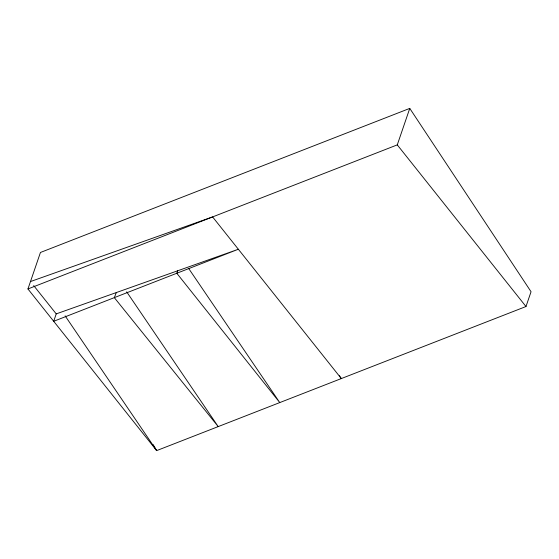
<?xml version="1.0" encoding="UTF-8"?>
<svg xmlns="http://www.w3.org/2000/svg" width="559" height="559" viewBox="0 0 559 559"><rect width="100%" height="100%" fill="white"/><g stroke="black" fill="none" stroke-linecap="round" stroke-linejoin="round"><path stroke-width="0.84" d="M27.95 288.961L40.444 252.472L409.768 108.39L531.05 291.728L525.984 306.528L156.66 450.61L27.95 288.961L397.274 144.879L409.768 108.39M56.228 313.885L53.692 321.292L238.351 249.251L56.228 313.885L33.701 285.6M177.643 270.794L176.798 273.26L279.766 402.585L188.718 268.544M116.328 292.553L114.322 297.633L218.213 426.594L126.676 291.84M30.486 281.554L212.609 216.92L341.318 378.569L339.362 375.683M397.274 144.879L525.984 306.528M65.124 315.856L156.66 450.61L153.124 444.58"/></g></svg>
